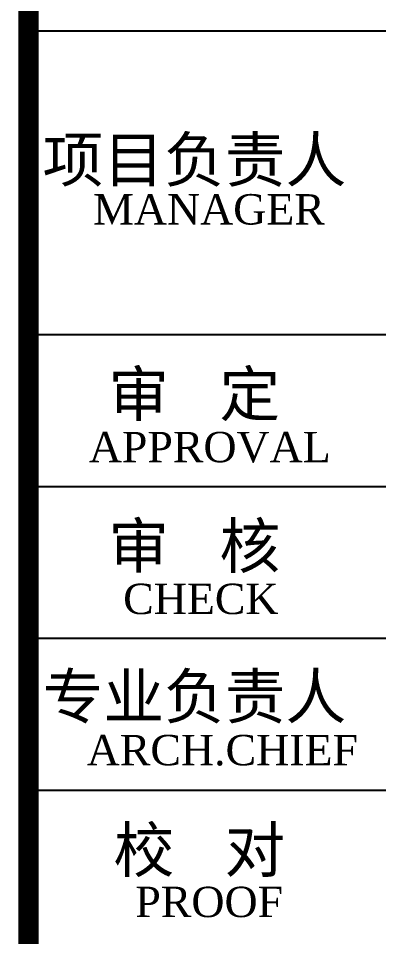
# Model space of a CAD drawing. Extents: x 498328 to 716449, y -893371 to -467753.
# Drawn here: x 604677 to 606458, y -810355 to -805819 of the extents above; entities that cross this region are included whole.
import ezdxf

# ---------------------------------------------------------------- set-up
doc = ezdxf.new("R2010")
doc.units = 0
doc.header["$LTSCALE"] = 1000
doc.layers.get('0').update_dxf_attribs({"linetype": 'CONTINUOUS'})
doc.layers.add('TK-PUBLIC', color=7, linetype='CONTINUOUS')
doc.layers.add('通用-图框C-SHET', color=141, linetype='CONTINUOUS')
doc.styles.add('标识1', font='times.ttf')

# ---------------------------------------------------------------- blocks, each defined once
blk = doc.blocks.new('图框1')
at = {"layer": '通用-图框C-SHET'}
for p, q in [((704539.4, -229106), (709539.4, -229106)), ((704539.4, -230606), (709539.4, -230606)), ((704539.4, -231356), (709539.4, -231356)), ((704539.4, -232106), (709539.4, -232106)), ((704539.4, -232856), (709539.4, -232856))]:
    blk.add_line(p, q, dxfattribs=at)
at = {"layer": 'TK-PUBLIC', "style": '标识1'}
for s, height, p in [('项目负责人', 220, (704609.3, -229851.5)), ('MANAGER', 150, (704858.9, -230062)), ('审   定', 220, (704933.9, -231009.2)), ('APPROVAL', 150, (704837.4, -231236.3)), ('审   核', 220, (704933.9, -231759.2)), ('CHECK', 150, (705007.4, -231986.3)), ('专业负责人', 220, (704609.3, -232503)), ('ARCH.CHIEF', 150, (704827.3, -232733.4)), ('校   对', 220, (704959.3, -233261.5)), ('PROOF', 150, (705067.5, -233483.3))]:
    blk.add_text(s, height=height, dxfattribs=at).set_placement(p)

msp = doc.modelspace()

# ---------------------------------------------------------------- linework, layer by layer
at = {"layer": '通用-图框C-SHET', "const_width": 100}
msp.add_lwpolyline([(604727.4, -820882.5), (604727.4, -794932.5)], dxfattribs=at)

# ---------------------------------------------------------------- block references
at = {"color": 1, "lineweight": 13}
msp.add_blockref('图框1', (-99812.1, -576774.9), dxfattribs=at)

doc.saveas('drawing.dxf')
